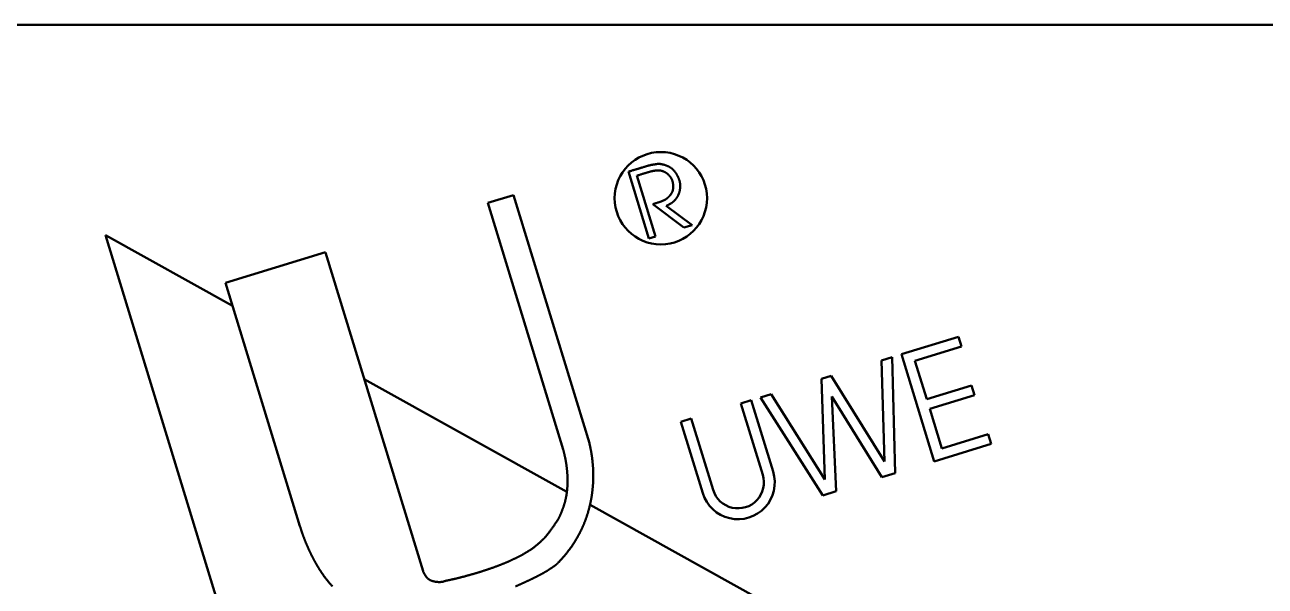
# Model space of a CAD drawing. Header units: millimetres. Extents: x -340 to 489, y -111 to 471.
# Drawn here: x 341.09 to 358.99, y -95.45 to -87.34 of the extents above; entities that cross this region are included whole.
import ezdxf

# ---------------------------------------------------------------- set-up
doc = ezdxf.new("R2010")
doc.units = ezdxf.units.MM
doc.header["$LTSCALE"] = 5
doc.linetypes.add('AUSGEZOGEN', pattern=[0])
doc.layers.add('Layer11', color=1, linetype='Continuous', true_color=0xff0000)

# ---------------------------------------------------------------- blocks, each defined once
blk = doc.blocks.new('ukb-logo_nNn015')
at = {"layer": 'Layer11', "color": 7, "linetype": 'AUSGEZOGEN', "lineweight": 50}
for p, q in [((349.803, -89.458), (350.098, -90.422)), ((350.192, -90.393), (349.924, -89.516)), ((347.771, -89.909), (348.141, -89.796)), ((348.141, -89.796), (349.237, -93.379)), ((347.771, -89.909), (348.859, -93.47)), ((350.151, -89.928), (350.603, -90.267)), ((350.719, -90.232), (350.345, -89.953)), ((347.855, -108.695), (342.254, -90.375)), ((342.254, -90.375), (344.088, -91.396)), ((350.098, -90.422), (350.192, -90.393)), ((350.603, -90.267), (350.719, -90.232)), ((343.987, -91.066), (345.429, -90.623)), ((345.429, -90.625), (346.837, -95.229)), ((343.987, -91.066), (345.06, -94.577)), ((354.564, -91.846), (353.744, -92.096)), ((353.937, -92.189), (354.607, -91.985)), ((354.607, -91.985), (354.564, -91.846)), ((353.606, -92.138), (353.454, -92.185)), ((353.454, -92.185), (353.497, -93.644)), ((353.65, -93.815), (353.606, -92.138)), ((353.744, -92.096), (354.216, -93.642)), ((354.107, -92.745), (353.937, -92.189)), ((345.988, -92.454), (348.913, -94.082)), ((352.725, -92.408), (352.586, -92.45)), ((352.586, -92.45), (352.638, -93.906)), ((353.497, -93.644), (352.725, -92.408)), ((354.754, -92.547), (354.107, -92.745)), ((354.797, -92.686), (354.754, -92.547)), ((351.86, -92.672), (351.705, -92.72)), ((351.705, -92.72), (352.605, -94.134)), ((352.638, -93.906), (351.86, -92.672)), ((352.798, -94.075), (352.738, -92.708)), ((352.738, -92.708), (353.459, -93.873)), ((354.15, -92.884), (354.797, -92.686)), ((351.425, -92.805), (351.575, -92.759)), ((351.741, -93.837), (351.425, -92.805)), ((351.891, -93.791), (351.575, -92.759)), ((354.325, -93.457), (354.15, -92.884)), ((350.559, -93.07), (350.709, -93.024)), ((350.874, -94.102), (350.559, -93.07)), ((351.024, -94.056), (350.709, -93.024)), ((354.994, -93.252), (354.325, -93.457)), ((355.037, -93.391), (354.994, -93.252)), ((354.216, -93.642), (355.037, -93.391)), ((353.459, -93.873), (353.65, -93.815)), ((352.605, -94.134), (352.798, -94.075)), ((349.247, -94.268), (355.598, -97.804))]:
    blk.add_line(p, q, dxfattribs=at)
for points in [[(349.803, -89.458), (349.812, -89.455), (349.821, -89.452), (349.83, -89.45), (349.839, -89.447), (349.848, -89.444), (349.857, -89.441), (349.866, -89.439), (349.874, -89.436), (349.883, -89.433), (349.892, -89.431), (349.9, -89.428), (349.909, -89.426), (349.917, -89.423), (349.925, -89.421), (349.933, -89.418), (349.941, -89.416), (349.949, -89.413), (349.957, -89.411), (349.965, -89.408), (349.972, -89.406), (349.979, -89.404), (349.986, -89.402), (349.993, -89.4), (350, -89.398), (350.007, -89.396), (350.013, -89.394), (350.019, -89.392), (350.025, -89.39), (350.031, -89.388), (350.036, -89.387), (350.042, -89.385), (350.047, -89.384), (350.051, -89.382), (350.056, -89.381), (350.06, -89.379), (350.064, -89.378), (350.068, -89.377), (350.072, -89.376), (350.076, -89.375), (350.079, -89.374), (350.082, -89.373), (350.085, -89.372), (350.088, -89.371), (350.091, -89.371), (350.094, -89.37), (350.096, -89.369), (350.099, -89.369), (350.101, -89.368), (350.103, -89.367), (350.106, -89.367), (350.108, -89.366), (350.11, -89.366), (350.112, -89.365), (350.114, -89.365), (350.116, -89.364), (350.118, -89.364), (350.12, -89.364), (350.122, -89.363), (350.124, -89.363), (350.126, -89.362), (350.128, -89.362), (350.13, -89.362), (350.132, -89.361), (350.135, -89.361), (350.137, -89.36), (350.139, -89.36), (350.142, -89.36), (350.144, -89.359), (350.147, -89.359), (350.149, -89.358), (350.152, -89.358), (350.154, -89.357), (350.157, -89.357), (350.159, -89.357), (350.162, -89.356), (350.164, -89.356), (350.167, -89.355), (350.17, -89.355), (350.172, -89.355), (350.175, -89.354), (350.177, -89.354), (350.18, -89.353), (350.182, -89.353), (350.185, -89.353), (350.187, -89.352), (350.189, -89.352), (350.192, -89.351), (350.194, -89.351), (350.196, -89.351), (350.198, -89.35), (350.201, -89.35), (350.203, -89.349), (350.205, -89.349), (350.207, -89.349), (350.208, -89.348), (350.21, -89.348), (350.212, -89.348), (350.214, -89.347), (350.215, -89.347), (350.217, -89.347), (350.219, -89.346), (350.22, -89.346), (350.222, -89.346), (350.223, -89.346), (350.225, -89.346), (350.226, -89.345), (350.228, -89.345), (350.23, -89.345), (350.231, -89.345), (350.233, -89.345), (350.235, -89.345), (350.236, -89.345), (350.238, -89.345), (350.24, -89.345), (350.242, -89.345), (350.244, -89.345), (350.246, -89.345), (350.248, -89.345), (350.25, -89.346), (350.253, -89.346), (350.255, -89.346), (350.258, -89.347), (350.26, -89.347), (350.263, -89.347), (350.266, -89.348), (350.269, -89.348), (350.272, -89.349), (350.275, -89.35), (350.279, -89.35), (350.282, -89.351), (350.286, -89.352), (350.289, -89.353), (350.293, -89.354), (350.297, -89.354), (350.301, -89.355), (350.305, -89.356), (350.308, -89.357), (350.312, -89.359), (350.317, -89.36), (350.321, -89.361), (350.325, -89.362), (350.329, -89.363), (350.333, -89.365), (350.337, -89.366), (350.341, -89.367), (350.345, -89.369), (350.349, -89.37), (350.354, -89.372), (350.358, -89.374), (350.362, -89.375), (350.366, -89.377), (350.37, -89.378), (350.374, -89.38), (350.378, -89.382), (350.381, -89.384), (350.385, -89.386), (350.389, -89.388), (350.393, -89.389), (350.396, -89.391), (350.4, -89.393), (350.403, -89.396), (350.406, -89.398), (350.41, -89.4), (350.413, -89.402), (350.416, -89.404), (350.42, -89.407), (350.423, -89.409), (350.426, -89.411), (350.429, -89.414), (350.432, -89.416), (350.435, -89.419), (350.438, -89.421), (350.44, -89.424), (350.443, -89.426), (350.446, -89.429), (350.449, -89.432), (350.452, -89.435), (350.454, -89.438), (350.457, -89.44), (350.459, -89.443), (350.462, -89.446), (350.465, -89.45), (350.467, -89.453), (350.47, -89.456), (350.472, -89.459), (350.475, -89.462), (350.477, -89.466), (350.479, -89.469), (350.482, -89.473), (350.484, -89.476), (350.486, -89.48), (350.489, -89.483), (350.491, -89.487), (350.493, -89.49), (350.495, -89.494), (350.498, -89.498), (350.5, -89.501), (350.502, -89.505), (350.504, -89.509), (350.506, -89.513), (350.508, -89.517), (350.51, -89.52), (350.512, -89.524), (350.514, -89.528), (350.516, -89.532), (350.517, -89.535), (350.519, -89.539), (350.521, -89.543), (350.522, -89.547), (350.524, -89.551), (350.526, -89.554), (350.527, -89.558), (350.528, -89.562), (350.53, -89.565), (350.531, -89.569), (350.532, -89.572), (350.534, -89.576), (350.535, -89.579), (350.536, -89.583), (350.537, -89.586), (350.538, -89.589), (350.539, -89.593), (350.54, -89.596), (350.541, -89.599), (350.541, -89.603), (350.542, -89.606), (350.543, -89.609), (350.543, -89.612), (350.544, -89.615), (350.545, -89.618), (350.545, -89.621), (350.546, -89.624), (350.546, -89.627), (350.546, -89.63), (350.547, -89.633), (350.547, -89.636), (350.547, -89.639), (350.548, -89.642), (350.548, -89.645), (350.548, -89.648), (350.548, -89.651), (350.548, -89.654), (350.548, -89.656), (350.548, -89.659), (350.548, -89.662), (350.548, -89.665), (350.548, -89.668), (350.548, -89.671), (350.548, -89.674), (350.548, -89.677), (350.548, -89.68), (350.548, -89.683), (350.548, -89.685), (350.547, -89.688), (350.547, -89.691), (350.547, -89.694), (350.547, -89.697), (350.546, -89.7), (350.546, -89.703), (350.546, -89.706), (350.545, -89.709), (350.545, -89.712), (350.545, -89.715), (350.544, -89.718), (350.544, -89.721), (350.543, -89.723), (350.543, -89.726), (350.542, -89.729), (350.542, -89.732), (350.541, -89.735), (350.54, -89.738), (350.54, -89.741), (350.539, -89.744), (350.538, -89.746), (350.538, -89.749), (350.537, -89.752), (350.536, -89.755), (350.535, -89.758), (350.535, -89.76), (350.534, -89.763), (350.533, -89.766), (350.532, -89.769), (350.531, -89.771), (350.53, -89.774), (350.529, -89.777), (350.528, -89.78), (350.527, -89.782), (350.526, -89.785), (350.524, -89.788), (350.523, -89.79), (350.522, -89.793), (350.521, -89.795), (350.52, -89.798), (350.518, -89.801), (350.517, -89.803), (350.516, -89.806), (350.514, -89.808), (350.513, -89.811), (350.512, -89.813), (350.51, -89.816), (350.509, -89.818), (350.507, -89.821), (350.506, -89.823), (350.504, -89.826), (350.503, -89.828), (350.501, -89.831), (350.5, -89.833), (350.498, -89.835), (350.496, -89.838), (350.495, -89.84), (350.493, -89.843), (350.491, -89.845), (350.49, -89.847), (350.488, -89.85), (350.486, -89.852), (350.484, -89.854), (350.482, -89.857), (350.481, -89.859), (350.479, -89.861), (350.477, -89.863), (350.475, -89.866), (350.473, -89.868), (350.471, -89.87), (350.469, -89.872), (350.467, -89.874), (350.465, -89.876), (350.463, -89.879), (350.461, -89.881), (350.459, -89.883), (350.456, -89.885), (350.454, -89.887), (350.452, -89.889), (350.45, -89.891), (350.448, -89.893), (350.445, -89.895), (350.443, -89.897), (350.441, -89.898), (350.438, -89.9), (350.436, -89.902), (350.433, -89.904), (350.431, -89.906), (350.428, -89.908), (350.426, -89.909), (350.423, -89.911), (350.421, -89.913), (350.418, -89.914), (350.416, -89.916), (350.413, -89.918), (350.41, -89.919), (350.408, -89.921), (350.405, -89.922), (350.402, -89.924), (350.4, -89.925), (350.397, -89.927), (350.394, -89.928), (350.391, -89.93), (350.388, -89.931), (350.386, -89.933), (350.383, -89.934), (350.38, -89.936), (350.377, -89.937), (350.374, -89.939), (350.371, -89.94), (350.369, -89.941), (350.366, -89.943), (350.363, -89.944), (350.36, -89.946), (350.357, -89.947), (350.354, -89.948), (350.351, -89.95), (350.348, -89.951), (350.345, -89.953)], [(349.924, -89.516), (349.93, -89.514), (349.936, -89.512), (349.942, -89.51), (349.948, -89.508), (349.954, -89.507), (349.96, -89.505), (349.966, -89.503), (349.972, -89.501), (349.977, -89.499), (349.983, -89.498), (349.989, -89.496), (349.995, -89.494), (350, -89.492), (350.006, -89.491), (350.012, -89.489), (350.017, -89.487), (350.022, -89.486), (350.028, -89.484), (350.033, -89.482), (350.038, -89.481), (350.043, -89.479), (350.048, -89.478), (350.053, -89.476), (350.058, -89.475), (350.062, -89.473), (350.067, -89.472), (350.071, -89.471), (350.076, -89.469), (350.08, -89.468), (350.084, -89.467), (350.088, -89.466), (350.092, -89.465), (350.095, -89.464), (350.099, -89.463), (350.102, -89.462), (350.105, -89.461), (350.108, -89.46), (350.111, -89.459), (350.114, -89.458), (350.117, -89.457), (350.12, -89.456), (350.122, -89.456), (350.125, -89.455), (350.127, -89.454), (350.13, -89.454), (350.132, -89.453), (350.134, -89.453), (350.137, -89.452), (350.139, -89.451), (350.141, -89.451), (350.143, -89.451), (350.145, -89.45), (350.147, -89.45), (350.149, -89.449), (350.151, -89.449), (350.153, -89.448), (350.155, -89.448), (350.157, -89.448), (350.158, -89.447), (350.16, -89.447), (350.162, -89.447), (350.164, -89.446), (350.166, -89.446), (350.168, -89.446), (350.17, -89.445), (350.172, -89.445), (350.174, -89.445), (350.176, -89.444), (350.178, -89.444), (350.18, -89.444), (350.182, -89.444), (350.184, -89.443), (350.186, -89.443), (350.188, -89.443), (350.19, -89.443), (350.193, -89.442), (350.195, -89.442), (350.197, -89.442), (350.199, -89.442), (350.201, -89.442), (350.203, -89.441), (350.205, -89.441), (350.207, -89.441), (350.209, -89.441), (350.211, -89.441), (350.213, -89.441), (350.215, -89.441), (350.217, -89.44), (350.219, -89.44), (350.221, -89.44), (350.223, -89.44), (350.225, -89.44), (350.226, -89.44), (350.228, -89.44), (350.23, -89.44), (350.232, -89.44), (350.234, -89.44), (350.235, -89.44), (350.237, -89.44), (350.239, -89.44), (350.241, -89.44), (350.242, -89.44), (350.244, -89.44), (350.246, -89.44), (350.247, -89.44), (350.249, -89.44), (350.251, -89.44), (350.252, -89.441), (350.254, -89.441), (350.256, -89.441), (350.258, -89.441), (350.259, -89.441), (350.261, -89.442), (350.263, -89.442), (350.264, -89.442), (350.266, -89.443), (350.268, -89.443), (350.27, -89.443), (350.272, -89.444), (350.273, -89.444), (350.275, -89.445), (350.277, -89.445), (350.279, -89.446), (350.281, -89.446), (350.283, -89.447), (350.285, -89.447), (350.287, -89.448), (350.289, -89.449), (350.291, -89.449), (350.293, -89.45), (350.295, -89.451), (350.298, -89.452), (350.3, -89.452), (350.302, -89.453), (350.304, -89.454), (350.306, -89.455), (350.309, -89.456), (350.311, -89.457), (350.313, -89.458), (350.315, -89.459), (350.318, -89.46), (350.32, -89.461), (350.322, -89.462), (350.324, -89.463), (350.327, -89.464), (350.329, -89.465), (350.331, -89.467), (350.333, -89.468), (350.335, -89.469), (350.338, -89.47), (350.34, -89.472), (350.342, -89.473), (350.344, -89.474), (350.346, -89.476), (350.348, -89.477), (350.35, -89.479), (350.353, -89.48), (350.355, -89.482), (350.357, -89.483), (350.359, -89.485), (350.361, -89.486), (350.363, -89.488), (350.364, -89.489), (350.366, -89.491), (350.368, -89.492), (350.37, -89.494), (350.372, -89.496), (350.374, -89.497), (350.376, -89.499), (350.377, -89.501), (350.379, -89.503), (350.381, -89.504), (350.383, -89.506), (350.384, -89.508), (350.386, -89.51), (350.388, -89.511), (350.389, -89.513), (350.391, -89.515), (350.392, -89.517), (350.394, -89.519), (350.396, -89.521), (350.397, -89.522), (350.399, -89.524), (350.4, -89.526), (350.402, -89.528), (350.403, -89.53), (350.404, -89.532), (350.406, -89.534), (350.407, -89.536), (350.409, -89.538), (350.41, -89.54), (350.411, -89.541), (350.413, -89.543), (350.414, -89.545), (350.415, -89.547), (350.416, -89.549), (350.418, -89.551), (350.419, -89.553), (350.42, -89.555), (350.421, -89.558), (350.422, -89.56), (350.423, -89.562), (350.425, -89.564), (350.426, -89.566), (350.427, -89.568), (350.428, -89.571), (350.429, -89.573), (350.43, -89.575), (350.431, -89.577), (350.432, -89.58), (350.433, -89.582), (350.433, -89.585), (350.434, -89.587), (350.435, -89.59), (350.436, -89.592), (350.437, -89.595), (350.438, -89.597), (350.438, -89.6), (350.439, -89.603), (350.44, -89.605), (350.44, -89.608), (350.441, -89.611), (350.442, -89.614), (350.442, -89.617), (350.443, -89.62), (350.443, -89.623), (350.444, -89.626), (350.444, -89.629), (350.445, -89.632), (350.445, -89.635), (350.446, -89.638), (350.446, -89.641), (350.446, -89.644), (350.447, -89.647), (350.447, -89.65), (350.447, -89.653), (350.447, -89.656), (350.448, -89.659), (350.448, -89.662), (350.448, -89.665), (350.448, -89.668), (350.448, -89.671), (350.448, -89.675), (350.448, -89.678), (350.448, -89.681), (350.448, -89.684), (350.448, -89.687), (350.448, -89.69), (350.447, -89.692), (350.447, -89.695), (350.447, -89.698), (350.447, -89.701), (350.446, -89.704), (350.446, -89.707), (350.445, -89.71), (350.445, -89.713), (350.444, -89.715), (350.444, -89.718), (350.443, -89.721), (350.443, -89.724), (350.442, -89.726), (350.441, -89.729), (350.44, -89.732), (350.44, -89.734), (350.439, -89.737), (350.438, -89.74), (350.437, -89.742), (350.436, -89.745), (350.435, -89.748), (350.434, -89.75), (350.433, -89.753), (350.431, -89.755), (350.43, -89.758), (350.429, -89.761), (350.427, -89.763), (350.426, -89.766), (350.424, -89.768), (350.423, -89.771), (350.421, -89.774), (350.42, -89.776), (350.418, -89.779), (350.416, -89.781), (350.414, -89.784), (350.412, -89.786), (350.411, -89.789), (350.409, -89.791), (350.407, -89.794), (350.405, -89.796), (350.403, -89.799), (350.401, -89.801), (350.399, -89.804), (350.397, -89.806), (350.394, -89.808), (350.392, -89.811), (350.39, -89.813), (350.388, -89.815), (350.386, -89.818), (350.384, -89.82), (350.382, -89.822), (350.38, -89.824), (350.378, -89.826), (350.376, -89.828), (350.374, -89.83), (350.372, -89.832), (350.37, -89.834), (350.368, -89.835), (350.366, -89.837), (350.364, -89.839), (350.362, -89.84), (350.361, -89.842), (350.359, -89.843), (350.357, -89.845), (350.356, -89.846), (350.354, -89.847), (350.353, -89.849), (350.351, -89.85), (350.35, -89.851), (350.348, -89.852), (350.347, -89.853), (350.346, -89.854), (350.345, -89.855), (350.343, -89.856), (350.342, -89.857), (350.341, -89.858), (350.34, -89.858), (350.338, -89.859), (350.337, -89.86), (350.336, -89.86), (350.335, -89.861), (350.334, -89.862), (350.332, -89.862), (350.331, -89.863), (350.33, -89.864), (350.329, -89.864), (350.328, -89.865), (350.327, -89.866), (350.325, -89.866), (350.324, -89.867), (350.323, -89.867), (350.322, -89.868), (350.32, -89.869), (350.319, -89.869), (350.318, -89.87), (350.316, -89.87), (350.315, -89.871), (350.313, -89.872), (350.312, -89.872), (350.31, -89.873), (350.309, -89.874), (350.307, -89.875), (350.305, -89.875), (350.304, -89.876), (350.302, -89.877), (350.3, -89.878), (350.298, -89.878), (350.297, -89.879), (350.295, -89.88), (350.293, -89.881), (350.291, -89.882), (350.289, -89.882), (350.287, -89.883), (350.284, -89.884), (350.282, -89.885), (350.28, -89.886), (350.278, -89.887), (350.275, -89.888), (350.273, -89.889), (350.27, -89.89), (350.268, -89.891), (350.265, -89.892), (350.262, -89.893), (350.26, -89.894), (350.257, -89.895), (350.254, -89.896), (350.251, -89.897), (350.248, -89.898), (350.245, -89.899), (350.242, -89.9), (350.238, -89.901), (350.235, -89.902), (350.232, -89.903), (350.228, -89.904), (350.225, -89.905), (350.222, -89.906), (350.218, -89.907), (350.215, -89.908), (350.211, -89.91), (350.208, -89.911), (350.204, -89.912), (350.2, -89.913), (350.197, -89.914), (350.193, -89.915), (350.189, -89.916), (350.185, -89.918), (350.182, -89.919), (350.178, -89.92), (350.174, -89.921), (350.17, -89.922), (350.166, -89.923), (350.163, -89.925), (350.159, -89.926), (350.155, -89.927), (350.151, -89.928)], [(345.06, -94.577), (345.061, -94.579), (345.062, -94.582), (345.062, -94.584), (345.063, -94.586), (345.064, -94.588), (345.065, -94.591), (345.065, -94.593), (345.066, -94.595), (345.067, -94.597), (345.067, -94.6), (345.068, -94.602), (345.069, -94.604), (345.07, -94.606), (345.07, -94.608), (345.071, -94.61), (345.072, -94.612), (345.072, -94.614), (345.073, -94.616), (345.073, -94.618), (345.074, -94.62), (345.075, -94.622), (345.075, -94.624), (345.076, -94.626), (345.076, -94.627), (345.077, -94.629), (345.077, -94.631), (345.078, -94.632), (345.078, -94.634), (345.079, -94.635), (345.079, -94.637), (345.08, -94.638), (345.08, -94.639), (345.081, -94.641), (345.081, -94.642), (345.081, -94.643), (345.082, -94.644), (345.082, -94.645), (345.082, -94.646), (345.083, -94.647), (345.083, -94.648), (345.083, -94.649), (345.084, -94.65), (345.084, -94.651), (345.084, -94.652), (345.085, -94.653), (345.085, -94.655), (345.085, -94.656), (345.086, -94.657), (345.086, -94.658), (345.086, -94.659), (345.087, -94.66), (345.087, -94.662), (345.088, -94.663), (345.088, -94.665), (345.089, -94.666), (345.089, -94.668), (345.09, -94.669), (345.091, -94.671), (345.091, -94.673), (345.092, -94.675), (345.093, -94.677), (345.093, -94.68), (345.094, -94.682), (345.095, -94.684), (345.096, -94.687), (345.097, -94.69), (345.098, -94.693), (345.099, -94.695), (345.1, -94.698), (345.101, -94.702), (345.102, -94.705), (345.104, -94.708), (345.105, -94.711), (345.106, -94.715), (345.107, -94.718), (345.109, -94.722), (345.11, -94.726), (345.111, -94.729), (345.113, -94.733), (345.114, -94.737), (345.116, -94.741), (345.117, -94.745), (345.119, -94.749), (345.12, -94.753), (345.122, -94.757), (345.123, -94.761), (345.125, -94.765), (345.126, -94.769), (345.128, -94.773), (345.13, -94.777), (345.131, -94.781), (345.133, -94.785), (345.134, -94.789), (345.136, -94.793), (345.138, -94.797), (345.139, -94.802), (345.141, -94.806), (345.142, -94.81), (345.144, -94.814), (345.146, -94.818), (345.147, -94.822), (345.149, -94.826), (345.151, -94.83), (345.153, -94.834), (345.154, -94.838), (345.156, -94.842), (345.158, -94.846), (345.159, -94.85), (345.161, -94.855), (345.163, -94.859), (345.165, -94.863), (345.167, -94.867), (345.168, -94.871), (345.17, -94.875), (345.172, -94.879), (345.174, -94.883), (345.176, -94.887), (345.177, -94.892), (345.179, -94.896), (345.181, -94.9), (345.183, -94.904), (345.185, -94.908), (345.187, -94.913), (345.189, -94.917), (345.191, -94.921), (345.193, -94.925), (345.195, -94.93), (345.197, -94.934), (345.199, -94.938), (345.201, -94.943), (345.203, -94.947), (345.205, -94.951), (345.207, -94.956), (345.209, -94.96), (345.211, -94.965), (345.214, -94.969), (345.216, -94.973), (345.218, -94.978), (345.22, -94.982), (345.222, -94.987), (345.224, -94.991), (345.227, -94.996), (345.229, -95), (345.231, -95.005), (345.233, -95.009), (345.236, -95.014), (345.238, -95.018), (345.24, -95.023), (345.243, -95.027), (345.245, -95.032), (345.247, -95.036), (345.25, -95.041), (345.252, -95.045), (345.254, -95.05), (345.257, -95.054), (345.259, -95.059), (345.262, -95.064), (345.264, -95.068), (345.266, -95.073), (345.269, -95.077), (345.271, -95.082), (345.274, -95.086), (345.276, -95.091), (345.279, -95.095), (345.281, -95.1), (345.284, -95.104), (345.286, -95.109), (345.289, -95.113), (345.291, -95.118), (345.294, -95.122), (345.297, -95.127), (345.299, -95.131), (345.302, -95.136), (345.304, -95.14), (345.307, -95.145), (345.31, -95.149), (345.312, -95.154), (345.315, -95.158), (345.318, -95.163), (345.32, -95.167), (345.323, -95.172), (345.326, -95.176), (345.329, -95.181), (345.331, -95.185), (345.334, -95.19), (345.337, -95.194), (345.34, -95.199), (345.343, -95.203), (345.345, -95.208), (345.348, -95.212), (345.351, -95.217), (345.354, -95.221), (345.357, -95.225), (345.36, -95.23), (345.363, -95.234), (345.365, -95.239), (345.368, -95.243), (345.371, -95.247), (345.374, -95.252), (345.377, -95.256), (345.38, -95.26), (345.383, -95.265), (345.386, -95.269), (345.389, -95.274), (345.392, -95.278), (345.395, -95.282), (345.398, -95.286), (345.401, -95.291), (345.404, -95.295), (345.407, -95.299), (345.41, -95.303), (345.414, -95.308), (345.417, -95.312), (345.42, -95.316), (345.423, -95.32), (345.426, -95.324), (345.429, -95.329), (345.432, -95.333), (345.435, -95.337), (345.439, -95.341), (345.442, -95.345), (345.445, -95.349), (345.448, -95.353), (345.451, -95.357), (345.455, -95.361), (345.458, -95.365), (345.461, -95.369), (345.464, -95.373), (345.467, -95.377), (345.471, -95.381), (345.474, -95.385), (345.477, -95.389), (345.481, -95.393), (345.484, -95.397), (345.487, -95.401), (345.491, -95.405), (345.494, -95.408), (345.498, -95.412), (345.501, -95.416), (345.504, -95.42), (345.508, -95.424), (345.511, -95.427), (345.515, -95.431), (345.518, -95.435), (345.522, -95.439), (345.525, -95.442), (345.529, -95.446)], [(348.172, -95.447), (348.177, -95.445), (348.183, -95.443), (348.188, -95.44), (348.193, -95.438), (348.198, -95.436), (348.203, -95.434), (348.208, -95.432), (348.213, -95.43), (348.218, -95.427), (348.223, -95.425), (348.228, -95.423), (348.233, -95.421), (348.238, -95.419), (348.243, -95.417), (348.248, -95.414), (348.253, -95.412), (348.258, -95.41), (348.263, -95.408), (348.268, -95.406), (348.272, -95.403), (348.277, -95.401), (348.282, -95.399), (348.287, -95.397), (348.292, -95.395), (348.297, -95.392), (348.302, -95.39), (348.307, -95.388), (348.311, -95.386), (348.316, -95.384), (348.321, -95.381), (348.326, -95.379), (348.331, -95.377), (348.335, -95.375), (348.34, -95.372), (348.345, -95.37), (348.35, -95.368), (348.354, -95.366), (348.359, -95.364), (348.364, -95.361), (348.369, -95.359), (348.373, -95.357), (348.378, -95.355), (348.383, -95.353), (348.387, -95.35), (348.392, -95.348), (348.396, -95.346), (348.401, -95.344), (348.406, -95.341), (348.41, -95.339), (348.415, -95.337), (348.419, -95.335), (348.424, -95.333), (348.428, -95.33), (348.433, -95.328), (348.437, -95.326), (348.442, -95.324), (348.446, -95.321), (348.45, -95.319), (348.455, -95.317), (348.459, -95.315), (348.464, -95.313), (348.468, -95.31), (348.472, -95.308), (348.477, -95.306), (348.481, -95.304), (348.485, -95.302), (348.489, -95.3), (348.494, -95.297), (348.498, -95.295), (348.502, -95.293), (348.506, -95.291), (348.51, -95.289), (348.514, -95.287), (348.518, -95.284), (348.522, -95.282), (348.526, -95.28), (348.53, -95.278), (348.534, -95.276), (348.538, -95.274), (348.542, -95.272), (348.546, -95.27), (348.55, -95.267), (348.554, -95.265), (348.558, -95.263), (348.562, -95.261), (348.566, -95.259), (348.57, -95.257), (348.574, -95.255), (348.577, -95.252), (348.581, -95.25), (348.585, -95.248), (348.589, -95.246), (348.592, -95.244), (348.596, -95.242), (348.6, -95.239), (348.604, -95.237), (348.607, -95.235), (348.611, -95.233), (348.615, -95.231), (348.618, -95.228), (348.622, -95.226), (348.626, -95.224), (348.629, -95.222), (348.633, -95.219), (348.637, -95.217), (348.64, -95.215), (348.644, -95.213), (348.647, -95.21), (348.651, -95.208), (348.654, -95.206), (348.658, -95.204), (348.661, -95.201), (348.665, -95.199), (348.668, -95.197), (348.671, -95.195), (348.674, -95.193), (348.678, -95.19), (348.681, -95.188), (348.684, -95.186), (348.687, -95.184), (348.69, -95.182), (348.693, -95.18), (348.696, -95.178), (348.699, -95.176), (348.702, -95.174), (348.704, -95.173), (348.707, -95.171), (348.71, -95.169), (348.712, -95.167), (348.715, -95.166), (348.717, -95.164), (348.72, -95.162), (348.722, -95.161), (348.724, -95.159), (348.726, -95.158), (348.728, -95.157), (348.73, -95.155), (348.732, -95.154), (348.734, -95.153), (348.736, -95.151), (348.738, -95.15), (348.74, -95.149), (348.742, -95.147), (348.744, -95.146), (348.745, -95.144), (348.747, -95.143), (348.749, -95.141), (348.751, -95.14), (348.753, -95.138), (348.755, -95.136), (348.757, -95.135), (348.76, -95.133), (348.762, -95.131), (348.764, -95.129), (348.766, -95.126), (348.769, -95.124), (348.772, -95.121), (348.774, -95.119), (348.777, -95.116), (348.78, -95.113), (348.783, -95.11), (348.786, -95.107), (348.789, -95.103), (348.793, -95.1), (348.796, -95.096), (348.8, -95.092), (348.804, -95.088), (348.808, -95.084), (348.812, -95.079), (348.816, -95.075), (348.82, -95.07), (348.825, -95.065), (348.829, -95.06), (348.834, -95.055), (348.838, -95.05), (348.843, -95.045), (348.848, -95.039), (348.852, -95.034), (348.857, -95.028), (348.862, -95.023), (348.867, -95.017), (348.872, -95.012), (348.877, -95.006), (348.882, -95), (348.886, -94.994), (348.891, -94.988), (348.896, -94.983), (348.901, -94.977), (348.906, -94.971), (348.911, -94.965), (348.915, -94.959), (348.92, -94.954), (348.924, -94.948), (348.929, -94.942), (348.933, -94.936), (348.938, -94.931), (348.942, -94.925), (348.946, -94.92), (348.95, -94.914), (348.955, -94.909), (348.959, -94.903), (348.963, -94.898), (348.966, -94.892), (348.97, -94.887), (348.974, -94.882), (348.978, -94.876), (348.982, -94.871), (348.985, -94.866), (348.989, -94.861), (348.992, -94.855), (348.996, -94.85), (348.999, -94.845), (349.003, -94.84), (349.006, -94.835), (349.009, -94.829), (349.013, -94.824), (349.016, -94.819), (349.019, -94.814), (349.023, -94.809), (349.026, -94.804), (349.029, -94.798), (349.032, -94.793), (349.035, -94.788), (349.038, -94.783), (349.041, -94.778), (349.045, -94.772), (349.048, -94.767), (349.051, -94.762), (349.054, -94.757), (349.057, -94.751), (349.06, -94.746), (349.063, -94.741), (349.066, -94.735), (349.069, -94.73), (349.072, -94.725), (349.075, -94.72), (349.078, -94.714), (349.081, -94.709), (349.084, -94.703), (349.086, -94.698), (349.089, -94.693), (349.092, -94.687), (349.095, -94.682), (349.098, -94.677), (349.101, -94.671), (349.103, -94.666), (349.106, -94.661), (349.109, -94.655), (349.111, -94.65), (349.114, -94.644), (349.117, -94.639), (349.119, -94.634), (349.122, -94.628), (349.125, -94.623), (349.127, -94.617), (349.13, -94.612), (349.132, -94.607), (349.135, -94.601), (349.137, -94.596), (349.139, -94.591), (349.142, -94.585), (349.144, -94.58), (349.146, -94.575), (349.149, -94.569), (349.151, -94.564), (349.153, -94.559), (349.156, -94.553), (349.158, -94.548), (349.16, -94.543), (349.162, -94.537), (349.164, -94.532), (349.166, -94.527), (349.169, -94.522), (349.171, -94.516), (349.173, -94.511), (349.175, -94.506), (349.177, -94.5), (349.179, -94.495), (349.181, -94.49), (349.183, -94.485), (349.185, -94.479), (349.187, -94.474), (349.188, -94.469), (349.19, -94.463), (349.192, -94.458), (349.194, -94.453), (349.196, -94.448), (349.198, -94.442), (349.199, -94.437), (349.201, -94.432), (349.203, -94.427), (349.205, -94.421), (349.206, -94.416), (349.208, -94.411), (349.21, -94.406), (349.211, -94.4), (349.213, -94.395), (349.214, -94.39), (349.216, -94.385), (349.218, -94.38), (349.219, -94.374), (349.221, -94.369), (349.222, -94.364), (349.224, -94.359), (349.225, -94.353), (349.227, -94.348), (349.228, -94.343), (349.229, -94.338), (349.231, -94.333), (349.232, -94.328), (349.234, -94.322), (349.235, -94.317), (349.236, -94.312), (349.238, -94.307), (349.239, -94.302), (349.24, -94.297), (349.241, -94.291), (349.243, -94.286), (349.244, -94.281), (349.245, -94.276), (349.246, -94.271), (349.247, -94.266), (349.249, -94.261), (349.25, -94.256), (349.251, -94.251), (349.252, -94.245), (349.253, -94.24), (349.254, -94.235), (349.255, -94.23), (349.256, -94.225), (349.257, -94.22), (349.258, -94.215), (349.259, -94.21), (349.26, -94.205), (349.261, -94.2), (349.262, -94.195), (349.263, -94.19), (349.264, -94.185), (349.265, -94.18), (349.266, -94.175), (349.267, -94.17), (349.267, -94.165), (349.268, -94.16), (349.269, -94.155), (349.27, -94.15), (349.271, -94.145), (349.271, -94.14), (349.272, -94.135), (349.273, -94.13), (349.274, -94.125), (349.274, -94.121), (349.275, -94.116), (349.276, -94.111), (349.276, -94.106), (349.277, -94.101), (349.278, -94.096), (349.278, -94.091), (349.279, -94.086), (349.279, -94.081), (349.28, -94.077), (349.281, -94.072), (349.281, -94.067), (349.282, -94.062), (349.282, -94.057), (349.283, -94.053), (349.283, -94.048), (349.284, -94.043), (349.284, -94.038), (349.285, -94.033), (349.285, -94.029), (349.286, -94.024), (349.286, -94.019), (349.286, -94.015), (349.287, -94.01), (349.287, -94.005), (349.288, -94), (349.288, -93.996), (349.288, -93.991), (349.289, -93.986), (349.289, -93.982), (349.289, -93.977), (349.29, -93.972), (349.29, -93.968), (349.29, -93.963), (349.29, -93.959), (349.291, -93.954), (349.291, -93.949), (349.291, -93.945), (349.291, -93.94), (349.292, -93.936), (349.292, -93.931), (349.292, -93.927), (349.292, -93.922), (349.292, -93.918), (349.292, -93.913), (349.293, -93.909), (349.293, -93.904), (349.293, -93.9), (349.293, -93.895), (349.293, -93.891), (349.293, -93.886), (349.293, -93.882), (349.293, -93.878), (349.293, -93.873), (349.293, -93.869), (349.293, -93.864), (349.293, -93.86), (349.293, -93.856), (349.293, -93.851), (349.293, -93.847), (349.293, -93.843), (349.293, -93.838), (349.293, -93.834), (349.293, -93.83), (349.293, -93.826), (349.293, -93.821), (349.293, -93.817), (349.293, -93.813), (349.293, -93.809), (349.293, -93.804), (349.293, -93.8), (349.293, -93.796), (349.293, -93.792), (349.293, -93.788), (349.292, -93.784), (349.292, -93.779), (349.292, -93.775), (349.292, -93.771), (349.292, -93.767), (349.292, -93.763), (349.291, -93.759), (349.291, -93.755), (349.291, -93.751), (349.291, -93.747), (349.291, -93.743), (349.29, -93.739), (349.29, -93.735), (349.29, -93.731), (349.29, -93.727), (349.289, -93.723), (349.289, -93.719), (349.289, -93.715), (349.289, -93.711), (349.288, -93.708), (349.288, -93.704), (349.288, -93.7), (349.288, -93.696), (349.287, -93.692), (349.287, -93.688), (349.287, -93.685), (349.286, -93.681), (349.286, -93.677), (349.286, -93.673), (349.285, -93.669), (349.285, -93.666), (349.285, -93.662), (349.284, -93.658), (349.284, -93.655), (349.284, -93.651), (349.283, -93.647), (349.283, -93.644), (349.282, -93.64), (349.282, -93.637), (349.282, -93.633), (349.281, -93.629), (349.281, -93.626), (349.281, -93.622), (349.28, -93.619), (349.28, -93.615), (349.279, -93.612), (349.279, -93.609), (349.279, -93.605), (349.278, -93.602), (349.278, -93.598), (349.277, -93.595), (349.277, -93.592), (349.276, -93.588), (349.276, -93.585), (349.276, -93.582), (349.275, -93.578), (349.275, -93.575), (349.274, -93.572), (349.274, -93.569), (349.273, -93.565), (349.273, -93.562), (349.272, -93.559), (349.272, -93.556), (349.271, -93.553), (349.271, -93.549), (349.27, -93.546), (349.27, -93.543), (349.269, -93.54), (349.269, -93.537), (349.269, -93.534), (349.268, -93.531), (349.268, -93.528), (349.267, -93.525), (349.267, -93.522), (349.266, -93.519), (349.265, -93.516), (349.265, -93.513), (349.264, -93.51), (349.264, -93.507), (349.263, -93.504), (349.263, -93.501), (349.262, -93.498), (349.262, -93.495), (349.261, -93.492), (349.261, -93.489), (349.26, -93.487), (349.26, -93.484), (349.259, -93.481), (349.259, -93.478), (349.258, -93.475), (349.258, -93.472), (349.257, -93.47), (349.256, -93.467), (349.256, -93.464), (349.255, -93.462), (349.255, -93.459), (349.254, -93.456), (349.254, -93.454), (349.253, -93.451), (349.253, -93.449), (349.252, -93.446), (349.252, -93.444), (349.251, -93.442), (349.251, -93.439), (349.25, -93.437), (349.25, -93.435), (349.249, -93.433), (349.249, -93.43), (349.248, -93.428), (349.248, -93.426), (349.248, -93.424), (349.247, -93.422), (349.247, -93.42), (349.246, -93.419), (349.246, -93.417), (349.245, -93.415), (349.245, -93.413), (349.245, -93.412), (349.244, -93.41), (349.244, -93.408), (349.243, -93.407), (349.243, -93.405), (349.243, -93.404), (349.242, -93.402), (349.242, -93.401), (349.242, -93.399), (349.241, -93.398), (349.241, -93.397), (349.241, -93.395), (349.24, -93.394), (349.24, -93.393), (349.24, -93.391), (349.239, -93.39), (349.239, -93.389), (349.239, -93.388), (349.238, -93.386), (349.238, -93.385), (349.238, -93.384), (349.237, -93.383), (349.237, -93.382), (349.237, -93.381), (349.237, -93.379)], [(346.837, -95.229), (346.837, -95.23), (346.838, -95.231), (346.838, -95.232), (346.838, -95.233), (346.839, -95.234), (346.839, -95.235), (346.84, -95.236), (346.84, -95.237), (346.841, -95.238), (346.841, -95.239), (346.841, -95.24), (346.842, -95.241), (346.843, -95.242), (346.843, -95.243), (346.844, -95.244), (346.844, -95.246), (346.845, -95.247), (346.846, -95.248), (346.846, -95.25), (346.847, -95.251), (346.848, -95.253), (346.849, -95.254), (346.85, -95.256), (346.851, -95.258), (346.852, -95.259), (346.853, -95.261), (346.854, -95.263), (346.855, -95.265), (346.856, -95.267), (346.857, -95.27), (346.859, -95.272), (346.86, -95.274), (346.861, -95.277), (346.863, -95.279), (346.864, -95.282), (346.866, -95.285), (346.868, -95.288), (346.87, -95.29), (346.871, -95.293), (346.873, -95.296), (346.875, -95.299), (346.877, -95.302), (346.88, -95.305), (346.882, -95.308), (346.884, -95.311), (346.887, -95.314), (346.889, -95.317), (346.892, -95.32), (346.895, -95.323), (346.897, -95.326), (346.9, -95.329), (346.903, -95.332), (346.906, -95.335), (346.91, -95.338), (346.913, -95.341), (346.916, -95.343), (346.92, -95.346), (346.924, -95.349), (346.928, -95.351), (346.931, -95.354), (346.935, -95.356), (346.94, -95.358), (346.944, -95.36), (346.948, -95.362), (346.953, -95.364), (346.957, -95.366), (346.962, -95.368), (346.967, -95.369), (346.971, -95.371), (346.976, -95.372), (346.981, -95.374), (346.986, -95.375), (346.991, -95.376), (346.996, -95.377), (347.001, -95.378), (347.006, -95.379), (347.011, -95.38), (347.016, -95.381), (347.021, -95.381), (347.026, -95.382), (347.031, -95.383), (347.036, -95.383), (347.041, -95.384), (347.046, -95.384), (347.05, -95.384), (347.055, -95.385), (347.06, -95.385), (347.064, -95.385), (347.068, -95.385), (347.072, -95.385), (347.077, -95.385), (347.08, -95.385), (347.084, -95.385), (347.088, -95.385), (347.091, -95.385), (347.095, -95.384), (347.098, -95.384), (347.101, -95.384), (347.104, -95.384), (347.107, -95.383), (347.109, -95.383), (347.112, -95.383), (347.115, -95.382), (347.117, -95.382), (347.12, -95.381), (347.122, -95.381), (347.124, -95.38), (347.127, -95.38), (347.129, -95.379), (347.131, -95.379), (347.133, -95.378), (347.135, -95.377), (347.137, -95.377), (347.139, -95.376), (347.142, -95.375), (347.144, -95.375), (347.146, -95.374), (347.148, -95.373), (347.15, -95.373), (347.153, -95.372), (347.155, -95.371), (347.157, -95.37), (347.16, -95.37), (347.162, -95.369), (347.165, -95.368), (347.167, -95.368), (347.17, -95.367), (347.173, -95.366), (347.176, -95.365), (347.179, -95.365), (347.182, -95.364), (347.185, -95.363), (347.188, -95.363), (347.191, -95.362), (347.195, -95.361), (347.198, -95.36), (347.201, -95.36), (347.205, -95.359), (347.208, -95.358), (347.212, -95.357), (347.215, -95.357), (347.219, -95.356), (347.222, -95.355), (347.226, -95.354), (347.23, -95.354), (347.234, -95.353), (347.237, -95.352), (347.241, -95.351), (347.245, -95.35), (347.249, -95.35), (347.253, -95.349), (347.257, -95.348), (347.261, -95.347), (347.264, -95.346), (347.268, -95.345), (347.272, -95.344), (347.276, -95.344), (347.28, -95.343), (347.284, -95.342), (347.288, -95.341), (347.292, -95.34), (347.296, -95.339), (347.3, -95.338), (347.304, -95.337), (347.308, -95.336), (347.312, -95.335), (347.317, -95.334), (347.321, -95.333), (347.325, -95.332), (347.329, -95.331), (347.333, -95.33), (347.337, -95.329), (347.341, -95.328), (347.346, -95.327), (347.35, -95.326), (347.354, -95.325), (347.358, -95.324), (347.363, -95.323), (347.367, -95.321), (347.371, -95.32), (347.375, -95.319), (347.38, -95.318), (347.384, -95.317), (347.389, -95.316), (347.393, -95.315), (347.397, -95.314), (347.402, -95.312), (347.406, -95.311), (347.411, -95.31), (347.415, -95.309), (347.42, -95.308), (347.424, -95.306), (347.429, -95.305), (347.433, -95.304), (347.438, -95.303), (347.443, -95.302), (347.447, -95.3), (347.452, -95.299), (347.457, -95.298), (347.461, -95.297), (347.466, -95.295), (347.471, -95.294), (347.475, -95.293), (347.48, -95.291), (347.485, -95.29), (347.49, -95.289), (347.495, -95.288), (347.499, -95.286), (347.504, -95.285), (347.509, -95.284), (347.514, -95.282), (347.519, -95.281), (347.524, -95.279), (347.529, -95.278), (347.533, -95.277), (347.538, -95.275), (347.543, -95.274), (347.548, -95.273), (347.553, -95.271), (347.558, -95.27), (347.563, -95.268), (347.568, -95.267), (347.573, -95.265), (347.578, -95.264), (347.583, -95.262), (347.588, -95.261), (347.593, -95.259), (347.598, -95.258), (347.603, -95.256), (347.608, -95.255), (347.613, -95.253), (347.618, -95.252), (347.623, -95.25), (347.628, -95.249), (347.634, -95.247), (347.639, -95.246), (347.644, -95.244), (347.649, -95.243), (347.654, -95.241), (347.659, -95.239), (347.664, -95.238), (347.669, -95.236), (347.675, -95.235), (347.68, -95.233), (347.685, -95.231), (347.69, -95.23), (347.695, -95.228), (347.701, -95.226), (347.706, -95.225), (347.711, -95.223), (347.716, -95.221), (347.721, -95.22), (347.727, -95.218), (347.732, -95.216), (347.737, -95.214), (347.742, -95.213), (347.747, -95.211), (347.753, -95.209), (347.758, -95.208), (347.763, -95.206), (347.768, -95.204), (347.774, -95.202), (347.779, -95.2), (347.784, -95.199), (347.79, -95.197), (347.795, -95.195), (347.8, -95.193), (347.805, -95.191), (347.811, -95.19), (347.816, -95.188), (347.821, -95.186), (347.826, -95.184), (347.832, -95.182), (347.837, -95.18), (347.842, -95.178), (347.848, -95.176), (347.853, -95.175), (347.858, -95.173), (347.863, -95.171), (347.869, -95.169), (347.874, -95.167), (347.879, -95.165), (347.885, -95.163), (347.89, -95.161), (347.895, -95.159), (347.9, -95.157), (347.906, -95.155), (347.911, -95.153), (347.916, -95.151), (347.922, -95.149), (347.927, -95.147), (347.932, -95.145), (347.937, -95.143), (347.943, -95.141), (347.948, -95.139), (347.953, -95.137), (347.958, -95.135), (347.964, -95.133), (347.969, -95.131), (347.974, -95.128), (347.979, -95.126), (347.985, -95.124), (347.99, -95.122), (347.995, -95.12), (348, -95.118), (348.006, -95.116), (348.011, -95.114), (348.016, -95.111), (348.021, -95.109), (348.026, -95.107), (348.032, -95.105), (348.037, -95.103), (348.042, -95.101), (348.047, -95.098), (348.052, -95.096), (348.057, -95.094), (348.063, -95.092), (348.068, -95.089), (348.073, -95.087), (348.078, -95.085), (348.083, -95.083), (348.088, -95.08), (348.093, -95.078), (348.098, -95.076), (348.104, -95.074), (348.109, -95.071), (348.114, -95.069), (348.119, -95.067), (348.124, -95.064), (348.129, -95.062), (348.134, -95.06), (348.139, -95.057), (348.144, -95.055), (348.149, -95.052), (348.154, -95.05), (348.159, -95.048), (348.164, -95.045), (348.169, -95.043), (348.174, -95.04), (348.179, -95.038), (348.184, -95.036), (348.189, -95.033), (348.194, -95.031), (348.198, -95.028), (348.203, -95.026), (348.208, -95.023), (348.213, -95.021), (348.218, -95.018), (348.223, -95.016), (348.228, -95.013), (348.232, -95.011), (348.237, -95.008), (348.242, -95.005), (348.247, -95.003), (348.252, -95), (348.256, -94.998), (348.261, -94.995), (348.266, -94.993), (348.27, -94.99), (348.275, -94.987), (348.28, -94.985), (348.284, -94.982), (348.289, -94.98), (348.294, -94.977), (348.298, -94.974), (348.303, -94.972), (348.307, -94.969), (348.312, -94.966), (348.316, -94.964), (348.321, -94.961), (348.325, -94.959), (348.33, -94.956), (348.334, -94.953), (348.339, -94.951), (348.343, -94.948), (348.347, -94.945), (348.352, -94.943), (348.356, -94.94), (348.36, -94.937), (348.365, -94.935), (348.369, -94.932), (348.373, -94.929), (348.377, -94.927), (348.381, -94.924), (348.386, -94.921), (348.39, -94.918), (348.394, -94.916), (348.398, -94.913), (348.402, -94.91), (348.406, -94.907), (348.41, -94.904), (348.415, -94.901), (348.419, -94.899), (348.423, -94.896), (348.427, -94.893), (348.431, -94.89), (348.435, -94.887), (348.439, -94.884), (348.443, -94.881), (348.447, -94.878), (348.451, -94.874), (348.455, -94.871), (348.459, -94.868), (348.463, -94.865), (348.467, -94.862), (348.471, -94.858), (348.475, -94.855), (348.479, -94.852), (348.482, -94.849), (348.486, -94.845), (348.49, -94.842), (348.494, -94.839), (348.498, -94.835), (348.501, -94.832), (348.505, -94.829), (348.509, -94.825), (348.512, -94.822), (348.516, -94.819), (348.52, -94.815), (348.523, -94.812), (348.527, -94.809), (348.53, -94.806), (348.533, -94.803), (348.536, -94.8), (348.54, -94.797), (348.543, -94.794), (348.546, -94.791), (348.549, -94.788), (348.552, -94.785), (348.555, -94.782), (348.557, -94.78), (348.56, -94.777), (348.563, -94.775), (348.565, -94.772), (348.568, -94.77), (348.57, -94.768), (348.572, -94.766), (348.574, -94.764), (348.577, -94.762), (348.579, -94.759), (348.581, -94.757), (348.583, -94.756), (348.585, -94.754), (348.587, -94.752), (348.589, -94.75), (348.591, -94.747), (348.593, -94.745), (348.595, -94.743), (348.597, -94.741), (348.599, -94.739), (348.601, -94.737), (348.603, -94.734), (348.605, -94.732), (348.607, -94.729), (348.61, -94.726), (348.612, -94.723), (348.615, -94.72), (348.617, -94.717), (348.62, -94.714), (348.623, -94.71), (348.626, -94.706), (348.629, -94.703), (348.632, -94.698), (348.635, -94.694), (348.639, -94.69), (348.642, -94.685), (348.646, -94.68), (348.65, -94.674), (348.654, -94.669), (348.658, -94.663), (348.663, -94.658), (348.667, -94.652), (348.671, -94.646), (348.676, -94.639), (348.68, -94.633), (348.685, -94.627), (348.69, -94.62), (348.695, -94.614), (348.699, -94.607), (348.704, -94.6), (348.709, -94.594), (348.714, -94.587), (348.718, -94.58), (348.723, -94.574), (348.728, -94.567), (348.732, -94.56), (348.737, -94.554), (348.741, -94.547), (348.746, -94.541), (348.75, -94.535), (348.754, -94.528), (348.758, -94.522), (348.762, -94.517), (348.766, -94.511), (348.769, -94.505), (348.773, -94.5), (348.776, -94.495), (348.779, -94.49), (348.782, -94.485), (348.785, -94.48), (348.788, -94.476), (348.79, -94.472), (348.793, -94.467), (348.795, -94.463), (348.797, -94.46), (348.799, -94.456), (348.801, -94.452), (348.803, -94.449), (348.805, -94.445), (348.807, -94.442), (348.808, -94.439), (348.81, -94.435), (348.811, -94.432), (348.813, -94.429), (348.814, -94.426), (348.815, -94.423), (348.817, -94.42), (348.818, -94.417), (348.819, -94.414), (348.82, -94.411), (348.822, -94.408), (348.823, -94.405), (348.824, -94.402), (348.825, -94.399), (348.826, -94.396), (348.828, -94.393), (348.829, -94.39), (348.83, -94.387), (348.831, -94.383), (348.833, -94.38), (348.834, -94.377), (348.835, -94.373), (348.837, -94.37), (348.838, -94.366), (348.84, -94.362), (348.841, -94.359), (348.843, -94.355), (348.844, -94.351), (348.846, -94.347), (348.847, -94.343), (348.849, -94.339), (348.85, -94.335), (348.852, -94.331), (348.853, -94.327), (348.855, -94.323), (348.856, -94.319), (348.858, -94.315), (348.859, -94.311), (348.861, -94.307), (348.862, -94.302), (348.864, -94.298), (348.865, -94.294), (348.867, -94.29), (348.868, -94.285), (348.87, -94.281), (348.871, -94.277), (348.872, -94.273), (348.874, -94.268), (348.875, -94.264), (348.876, -94.26), (348.878, -94.256), (348.879, -94.251), (348.88, -94.247), (348.881, -94.243), (348.883, -94.238), (348.884, -94.234), (348.885, -94.23), (348.886, -94.226), (348.887, -94.221), (348.888, -94.217), (348.889, -94.213), (348.89, -94.208), (348.891, -94.204), (348.892, -94.2), (348.893, -94.195), (348.894, -94.191), (348.895, -94.187), (348.896, -94.182), (348.897, -94.178), (348.898, -94.173), (348.899, -94.169), (348.9, -94.165), (348.901, -94.16), (348.902, -94.156), (348.902, -94.151), (348.903, -94.147), (348.904, -94.142), (348.905, -94.138), (348.905, -94.133), (348.906, -94.128), (348.907, -94.124), (348.908, -94.119), (348.908, -94.115), (348.909, -94.11), (348.91, -94.105), (348.91, -94.101), (348.911, -94.096), (348.912, -94.091), (348.912, -94.086), (348.913, -94.082), (348.913, -94.077), (348.914, -94.072), (348.915, -94.067), (348.915, -94.062), (348.916, -94.057), (348.916, -94.053), (348.917, -94.048), (348.917, -94.043), (348.918, -94.038), (348.918, -94.033), (348.918, -94.028), (348.919, -94.023), (348.919, -94.018), (348.92, -94.013), (348.92, -94.008), (348.92, -94.003), (348.921, -93.998), (348.921, -93.993), (348.921, -93.988), (348.921, -93.983), (348.922, -93.978), (348.922, -93.973), (348.922, -93.968), (348.922, -93.962), (348.922, -93.957), (348.922, -93.952), (348.923, -93.947), (348.923, -93.942), (348.923, -93.937), (348.923, -93.931), (348.923, -93.926), (348.923, -93.921), (348.923, -93.916), (348.923, -93.91), (348.923, -93.905), (348.923, -93.9), (348.923, -93.894), (348.923, -93.889), (348.922, -93.884), (348.922, -93.878), (348.922, -93.873), (348.922, -93.867), (348.922, -93.862), (348.921, -93.856), (348.921, -93.85), (348.921, -93.845), (348.92, -93.839), (348.92, -93.833), (348.92, -93.828), (348.919, -93.822), (348.919, -93.816), (348.919, -93.81), (348.918, -93.804), (348.918, -93.799), (348.917, -93.793), (348.917, -93.787), (348.916, -93.781), (348.915, -93.775), (348.915, -93.769), (348.914, -93.763), (348.914, -93.757), (348.913, -93.751), (348.912, -93.745), (348.912, -93.738), (348.911, -93.732), (348.91, -93.726), (348.909, -93.72), (348.909, -93.714), (348.908, -93.708), (348.907, -93.702), (348.906, -93.696), (348.905, -93.69), (348.904, -93.684), (348.904, -93.678), (348.903, -93.672), (348.902, -93.666), (348.901, -93.66), (348.9, -93.655), (348.899, -93.649), (348.898, -93.643), (348.897, -93.637), (348.896, -93.631), (348.895, -93.626), (348.894, -93.62), (348.893, -93.615), (348.892, -93.609), (348.891, -93.604), (348.889, -93.598), (348.888, -93.593), (348.887, -93.587), (348.886, -93.582), (348.885, -93.577), (348.884, -93.571), (348.883, -93.566), (348.881, -93.561), (348.88, -93.556), (348.879, -93.55), (348.878, -93.545), (348.877, -93.54), (348.875, -93.535), (348.874, -93.53), (348.873, -93.525), (348.872, -93.52), (348.87, -93.515), (348.869, -93.51), (348.868, -93.505), (348.867, -93.5), (348.865, -93.495), (348.864, -93.49), (348.863, -93.485), (348.862, -93.48), (348.86, -93.475), (348.859, -93.47)]]:
    blk.add_lwpolyline(points, dxfattribs=at)
blk.add_circle((350.269, -89.842), 0.667, dxfattribs=at)
for radius in [0.532, 0.375]:
    blk.add_arc((351.382, -93.946), radius, 197, 17, dxfattribs=at)
blk = doc.blocks.new('ukb-a4_nNn014')
blk.add_blockref('ukb-logo_nNn015', (0, 0))
blk = doc.blocks.new('ukb-a4_nNn013')
blk.add_blockref('ukb-a4_nNn014', (0, 0))

msp = doc.modelspace()

# ---------------------------------------------------------------- linework, layer by layer
at = {"layer": 'Layer11', "color": 7, "linetype": 'AUSGEZOGEN', "lineweight": 50}
msp.add_line((445.9246, -87.3371), (339.9246, -87.3371), dxfattribs=at)

# ---------------------------------------------------------------- block references
msp.add_blockref('ukb-a4_nNn013', (0, 0))

doc.saveas('drawing.dxf')
